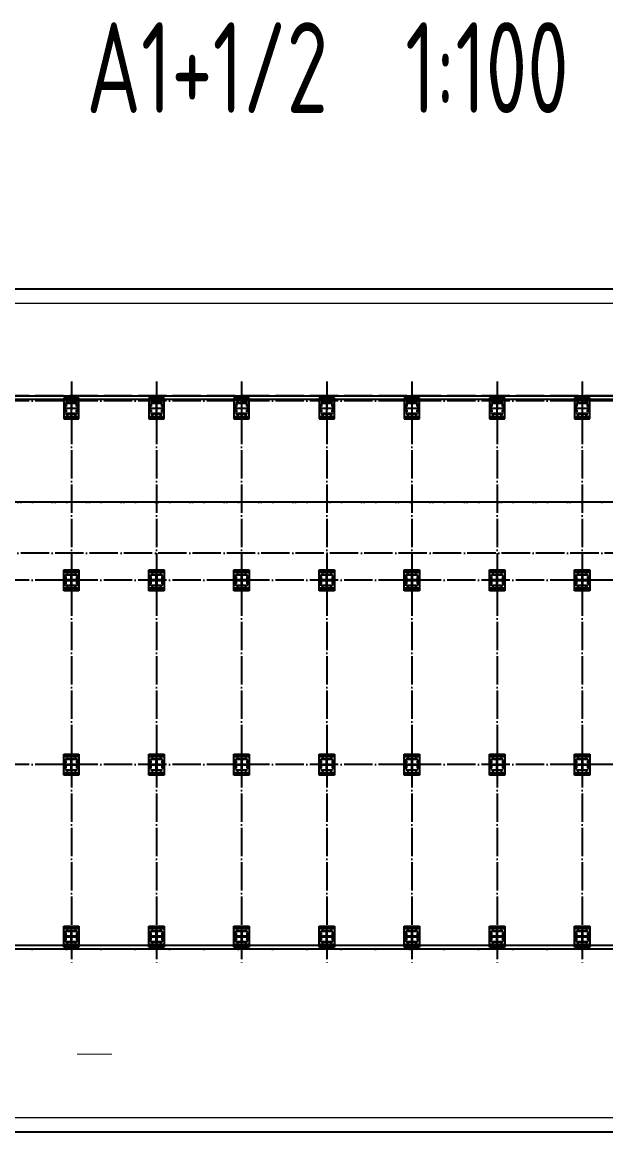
# Model space of a CAD drawing. Extents: x -138012 to 2129925, y -311560 to 0.
# Drawn here: x 571642 to 612764, y -195960 to -117738 of the extents above; entities that cross this region are included whole.
import ezdxf

# ---------------------------------------------------------------- set-up
doc = ezdxf.new("R2010")
doc.units = 0
doc.header["$LTSCALE"] = 1000
doc.header["$MEASUREMENT"] = 0
doc.linetypes.add('DOTE', pattern=[2.42, 2, -0.2, 0.02, -0.2])
doc.layers.get('0').update_dxf_attribs({"linetype": 'CONTINUOUS'})
for name, color, linetype in [('BOLT', 7, 'CONTINUOUS'), ('DIM_SYMB', 3, 'CONTINUOUS'), ('DOTE', 253, 'DOTE'), ('PUB_TITLE', 4, 'CONTINUOUS'), ('TEXT', 7, 'CONTINUOUS'), ('柱_主零件_实线', 2, 'CONTINUOUS'), ('柱_零件_实线', 3, 'CONTINUOUS'), ('索引标注', 253, 'CONTINUOUS'), ('螺栓组-普通_实线', 253, 'CONTINUOUS')]:
    doc.layers.add(name, color=color, linetype=linetype)
doc.styles.add('FF', font='tssdeng.shx', dxfattribs={"width": 0.7, "bigfont": 'tssdchn.shx'})

# ---------------------------------------------------------------- blocks, each defined once
blk = doc.blocks.new('A$C73615854')
at = {"layer": 'BOLT'}
blk.add_hatch(color=256, dxfattribs=at).paths.add_polyline_path([(120, -84), (-12, 180), (120, 444), (252, 180)])
for p, q in [((-144, 180, 302), (384, 180, 302)), ((120, -84, 302), (-12, 180, 302)), ((120, 420, 302), (0, 180, 302)), ((120, -216, 302), (120, 576, 302)), ((120, 444, 302), (252, 180, 302)), ((120, -84, 302), (252, 180, 302))]:
    blk.add_line(p, q, dxfattribs=at)
blk = doc.blocks.new('5435234')
at = {"layer": '柱_主零件_实线'}
for p, q in [((544904, -169897), (544904, -169876)), ((544904, -169876), (545304, -169876)), ((545304, -169897), (544904, -169897)), ((545098, -170255), (545098, -169897)), ((545098, -169932), (545111, -169932)), ((545111, -169897), (545111, -170255)), ((545304, -169897), (545304, -169876)), ((544904, -170276), (544904, -170255)), ((544904, -170255), (545304, -170255)), ((545304, -170276), (544904, -170276)), ((545098, -170220), (545111, -170220)), ((545304, -170276), (545304, -170255))]:
    blk.add_line(p, q, dxfattribs=at)
at = {"layer": '柱_零件_实线'}
for p, q in [((544834, -170446), (544834, -169706)), ((544834, -169706), (545374, -169706)), ((544919, -169721), (544849, -169721)), ((544849, -169721), (544849, -169791)), ((544919, -169791), (544919, -169721)), ((544954, -169726), (544954, -169876)), ((544966, -169726), (544954, -169726)), ((544966, -169876), (544966, -169726)), ((545067, -169721), (544997, -169721)), ((544997, -169721), (544997, -169791)), ((545067, -169791), (545067, -169721)), ((545110, -169726), (545098, -169726)), ((545098, -169726), (545098, -169876)), ((545110, -169876), (545110, -169726)), ((545211, -169721), (545141, -169721)), ((545141, -169721), (545141, -169791)), ((545211, -169791), (545211, -169721)), ((545254, -169726), (545242, -169726)), ((545242, -169726), (545242, -169876)), ((545254, -169876), (545254, -169726)), ((545359, -169721), (545289, -169721)), ((545289, -169721), (545289, -169791)), ((545359, -169791), (545359, -169721)), ((545374, -169706), (545374, -170446)), ((544849, -169791), (544919, -169791)), ((544849, -169946), (544849, -170016)), ((544919, -169946), (544849, -169946)), ((544849, -170016), (544919, -170016)), ((545098, -170068), (544855, -170068)), ((544855, -170084), (544855, -170068)), ((544855, -170084), (545098, -170084)), ((544919, -170016), (544919, -169946)), ((544966, -169801), (544954, -169801)), ((544966, -169876), (544954, -169876)), ((544976, -170084), (544976, -170068)), ((544997, -169791), (545067, -169791)), ((545110, -169801), (545098, -169801)), ((545110, -169876), (545098, -169876)), ((545098, -170084), (545098, -170068)), ((545354, -170068), (545111, -170068)), ((545111, -170084), (545111, -170068)), ((545111, -170084), (545354, -170084)), ((545141, -169791), (545211, -169791)), ((545233, -170084), (545233, -170068)), ((545254, -169801), (545242, -169801)), ((545254, -169876), (545242, -169876)), ((545289, -169791), (545359, -169791)), ((545289, -169946), (545289, -170016)), ((545359, -169946), (545289, -169946)), ((545289, -170016), (545359, -170016)), ((545354, -170084), (545354, -170068)), ((545359, -170016), (545359, -169946)), ((545374, -170446), (544834, -170446)), ((544849, -170136), (544849, -170206)), ((544919, -170136), (544849, -170136)), ((544849, -170206), (544919, -170206)), ((544849, -170361), (544849, -170431)), ((544919, -170361), (544849, -170361)), ((544849, -170431), (544919, -170431)), ((544919, -170206), (544919, -170136)), ((544919, -170431), (544919, -170361)), ((544954, -170276), (544954, -170426)), ((544966, -170276), (544954, -170276)), ((544966, -170351), (544954, -170351)), ((544966, -170426), (544954, -170426)), ((544966, -170426), (544966, -170276)), ((545067, -170361), (544997, -170361)), ((544997, -170361), (544997, -170431)), ((544997, -170431), (545067, -170431)), ((545067, -170431), (545067, -170361)), ((545098, -170276), (545098, -170426)), ((545110, -170276), (545098, -170276)), ((545110, -170351), (545098, -170351)), ((545110, -170426), (545098, -170426)), ((545110, -170426), (545110, -170276)), ((545211, -170361), (545141, -170361)), ((545141, -170361), (545141, -170431)), ((545141, -170431), (545211, -170431)), ((545211, -170431), (545211, -170361)), ((545242, -170276), (545242, -170426)), ((545254, -170276), (545242, -170276)), ((545254, -170351), (545242, -170351)), ((545254, -170426), (545242, -170426)), ((545254, -170426), (545254, -170276)), ((545289, -170136), (545289, -170206)), ((545359, -170136), (545289, -170136)), ((545289, -170206), (545359, -170206)), ((545289, -170361), (545289, -170431)), ((545359, -170361), (545289, -170361)), ((545289, -170431), (545359, -170431)), ((545359, -170206), (545359, -170136)), ((545359, -170431), (545359, -170361))]:
    blk.add_line(p, q, dxfattribs=at)
at = {"layer": '螺栓组-普通_实线', "color": 253}
for p, q in [((544884, -169726), (544884, -169786)), ((545032, -169726), (545032, -169786)), ((545176, -169726), (545176, -169786)), ((545324, -169726), (545324, -169786)), ((544904, -169756), (544864, -169756)), ((544904, -169981), (544864, -169981)), ((544884, -169951), (544884, -170011)), ((545052, -169756), (545012, -169756)), ((545196, -169756), (545156, -169756)), ((545344, -169756), (545304, -169756)), ((545344, -169981), (545304, -169981)), ((545324, -169951), (545324, -170011)), ((544904, -170171), (544864, -170171)), ((544904, -170396), (544864, -170396)), ((544884, -170141), (544884, -170201)), ((544884, -170366), (544884, -170426)), ((545052, -170396), (545012, -170396)), ((545032, -170366), (545032, -170426)), ((545196, -170396), (545156, -170396)), ((545176, -170366), (545176, -170426)), ((545344, -170171), (545304, -170171)), ((545344, -170396), (545304, -170396)), ((545324, -170141), (545324, -170201)), ((545324, -170366), (545324, -170426))]:
    blk.add_line(p, q, dxfattribs=at)
at = {"xscale": -0.0897212969721295, "yscale": 0.08972129691392183, "zscale": 0.08972129688271649, "rotation": 180}
for p in [(544873, -169740, -27), (545021, -169740, -27), (545165, -169740, -27), (545313, -169740, -27), (544873, -169965, -27), (545313, -169965, -27), (544873, -170155, -27), (544873, -170380, -27), (545021, -170380, -27), (545165, -170380, -27), (545313, -170155, -27), (545313, -170380, -27)]:
    blk.add_blockref('A$C73615854', p, dxfattribs=at)
blk = doc.blocks.new('34523452')
at = {"layer": '柱_主零件_实线'}
for p, q in [((544904, -144316), (544904, -144337)), ((545304, -144316), (544904, -144316)), ((545304, -144316), (545304, -144337)), ((544904, -144337), (545304, -144337)), ((544904, -144695), (544904, -144716)), ((545304, -144695), (544904, -144695)), ((545098, -144337), (545098, -144695)), ((545098, -144372), (545111, -144372)), ((545098, -144660), (545111, -144660)), ((545111, -144695), (545111, -144337)), ((545304, -144695), (545304, -144716)), ((544904, -144716), (545304, -144716))]:
    blk.add_line(p, q, dxfattribs=at)
at = {"layer": '柱_零件_实线'}
for p, q in [((544834, -144146), (544834, -144886)), ((545374, -144146), (544834, -144146)), ((544849, -144231), (544849, -144161)), ((544849, -144161), (544919, -144161)), ((544919, -144231), (544849, -144231)), ((544919, -144161), (544919, -144231)), ((544954, -144316), (544954, -144166)), ((544966, -144166), (544954, -144166)), ((544966, -144241), (544954, -144241)), ((544966, -144316), (544954, -144316)), ((544966, -144166), (544966, -144316)), ((544997, -144161), (545067, -144161)), ((544997, -144231), (544997, -144161)), ((545067, -144231), (544997, -144231)), ((545067, -144161), (545067, -144231)), ((545098, -144316), (545098, -144166)), ((545110, -144166), (545098, -144166)), ((545110, -144241), (545098, -144241)), ((545110, -144316), (545098, -144316)), ((545110, -144166), (545110, -144316)), ((545141, -144161), (545211, -144161)), ((545141, -144231), (545141, -144161)), ((545211, -144231), (545141, -144231)), ((545211, -144161), (545211, -144231)), ((545242, -144316), (545242, -144166)), ((545254, -144166), (545242, -144166)), ((545254, -144241), (545242, -144241)), ((545254, -144316), (545242, -144316)), ((545254, -144166), (545254, -144316)), ((545289, -144231), (545289, -144161)), ((545289, -144161), (545359, -144161)), ((545359, -144231), (545289, -144231)), ((545359, -144161), (545359, -144231)), ((545374, -144886), (545374, -144146)), ((544849, -144456), (544849, -144386)), ((544849, -144386), (544919, -144386)), ((544919, -144456), (544849, -144456)), ((544849, -144646), (544849, -144576)), ((544849, -144576), (544919, -144576)), ((544919, -144646), (544849, -144646)), ((544855, -144508), (545098, -144508)), ((544855, -144508), (544855, -144524)), ((545098, -144524), (544855, -144524)), ((544919, -144386), (544919, -144456)), ((544919, -144576), (544919, -144646)), ((544976, -144508), (544976, -144524)), ((545098, -144508), (545098, -144524)), ((545111, -144508), (545354, -144508)), ((545111, -144508), (545111, -144524)), ((545354, -144524), (545111, -144524)), ((545233, -144508), (545233, -144524)), ((545289, -144456), (545289, -144386)), ((545289, -144386), (545359, -144386)), ((545359, -144456), (545289, -144456)), ((545289, -144646), (545289, -144576)), ((545289, -144576), (545359, -144576)), ((545359, -144646), (545289, -144646)), ((545354, -144508), (545354, -144524)), ((545359, -144386), (545359, -144456)), ((545359, -144576), (545359, -144646)), ((544834, -144886), (545374, -144886)), ((544849, -144801), (544919, -144801)), ((544849, -144871), (544849, -144801)), ((544919, -144871), (544849, -144871)), ((544919, -144801), (544919, -144871)), ((544954, -144866), (544954, -144716)), ((544966, -144716), (544954, -144716)), ((544966, -144791), (544954, -144791)), ((544966, -144866), (544954, -144866)), ((544966, -144716), (544966, -144866)), ((544997, -144801), (545067, -144801)), ((544997, -144871), (544997, -144801)), ((545067, -144871), (544997, -144871)), ((545067, -144801), (545067, -144871)), ((545110, -144716), (545098, -144716)), ((545098, -144866), (545098, -144716)), ((545110, -144791), (545098, -144791)), ((545110, -144866), (545098, -144866)), ((545110, -144716), (545110, -144866)), ((545141, -144801), (545211, -144801)), ((545141, -144871), (545141, -144801)), ((545211, -144871), (545141, -144871)), ((545211, -144801), (545211, -144871)), ((545254, -144716), (545242, -144716)), ((545242, -144866), (545242, -144716)), ((545254, -144791), (545242, -144791)), ((545254, -144866), (545242, -144866)), ((545254, -144716), (545254, -144866)), ((545289, -144801), (545359, -144801)), ((545289, -144871), (545289, -144801)), ((545359, -144871), (545289, -144871)), ((545359, -144801), (545359, -144871))]:
    blk.add_line(p, q, dxfattribs=at)
at = {"layer": '螺栓组-普通_实线', "color": 253}
for p, q in [((544904, -144196), (544864, -144196)), ((544884, -144226), (544884, -144166)), ((545052, -144196), (545012, -144196)), ((545032, -144226), (545032, -144166)), ((545196, -144196), (545156, -144196)), ((545176, -144226), (545176, -144166)), ((545344, -144196), (545304, -144196)), ((545324, -144226), (545324, -144166)), ((544904, -144421), (544864, -144421)), ((544904, -144611), (544864, -144611)), ((544884, -144451), (544884, -144391)), ((544884, -144641), (544884, -144581)), ((545344, -144421), (545304, -144421)), ((545344, -144611), (545304, -144611)), ((545324, -144451), (545324, -144391)), ((545324, -144641), (545324, -144581)), ((544904, -144836), (544864, -144836)), ((544884, -144866), (544884, -144806)), ((545052, -144836), (545012, -144836)), ((545032, -144866), (545032, -144806)), ((545196, -144836), (545156, -144836)), ((545176, -144866), (545176, -144806)), ((545344, -144836), (545304, -144836)), ((545324, -144866), (545324, -144806))]:
    blk.add_line(p, q, dxfattribs=at)
at = {"xscale": 0.0897212969721295, "yscale": 0.0897212969721295, "zscale": 0.0897212969721295}
for p in [(544873, -144212, -27), (545021, -144212, -27), (545165, -144212, -27), (545313, -144212, -27), (544873, -144437, -27), (544873, -144627, -27), (545313, -144437, -27), (545313, -144627, -27), (544873, -144852, -27), (545021, -144852, -27), (545165, -144852, -27), (545313, -144852, -27)]:
    blk.add_blockref('A$C73615854', p, dxfattribs=at)
blk = doc.blocks.new('345235')
at = {"layer": '柱_主零件_实线'}
for p, q in [((544904, -182457), (544904, -182436)), ((544904, -182436), (545304, -182436)), ((545304, -182457), (544904, -182457)), ((545098, -182815), (545098, -182457)), ((545098, -182492), (545111, -182492)), ((545111, -182457), (545111, -182815)), ((545304, -182457), (545304, -182436)), ((544904, -182836), (544904, -182815)), ((544904, -182815), (545304, -182815)), ((545304, -182836), (544904, -182836)), ((545098, -182780), (545111, -182780)), ((545304, -182836), (545304, -182815))]:
    blk.add_line(p, q, dxfattribs=at)
at = {"layer": '柱_零件_实线'}
for p, q in [((544834, -183006), (544834, -182266)), ((544834, -182266), (545374, -182266)), ((544919, -182281), (544849, -182281)), ((544849, -182281), (544849, -182351)), ((544849, -182351), (544919, -182351)), ((544849, -182506), (544849, -182576)), ((544919, -182506), (544849, -182506)), ((544849, -182576), (544919, -182576)), ((545098, -182628), (544855, -182628)), ((544855, -182644), (544855, -182628)), ((544855, -182644), (545098, -182644)), ((544919, -182351), (544919, -182281)), ((544919, -182576), (544919, -182506)), ((544954, -182286), (544954, -182436)), ((544966, -182286), (544954, -182286)), ((544966, -182361), (544954, -182361)), ((544966, -182436), (544954, -182436)), ((544966, -182436), (544966, -182286)), ((544976, -182644), (544976, -182628)), ((545067, -182281), (544997, -182281)), ((544997, -182281), (544997, -182351)), ((544997, -182351), (545067, -182351)), ((545067, -182351), (545067, -182281)), ((545110, -182286), (545098, -182286)), ((545098, -182286), (545098, -182436)), ((545110, -182361), (545098, -182361)), ((545110, -182436), (545098, -182436)), ((545098, -182644), (545098, -182628)), ((545110, -182436), (545110, -182286)), ((545354, -182628), (545111, -182628)), ((545111, -182644), (545111, -182628)), ((545111, -182644), (545354, -182644)), ((545211, -182281), (545141, -182281)), ((545141, -182281), (545141, -182351)), ((545141, -182351), (545211, -182351)), ((545211, -182351), (545211, -182281)), ((545233, -182644), (545233, -182628)), ((545254, -182286), (545242, -182286)), ((545242, -182286), (545242, -182436)), ((545254, -182361), (545242, -182361)), ((545254, -182436), (545242, -182436)), ((545254, -182436), (545254, -182286)), ((545359, -182281), (545289, -182281)), ((545289, -182281), (545289, -182351)), ((545289, -182351), (545359, -182351)), ((545289, -182506), (545289, -182576)), ((545359, -182506), (545289, -182506)), ((545289, -182576), (545359, -182576)), ((545354, -182644), (545354, -182628)), ((545359, -182351), (545359, -182281)), ((545359, -182576), (545359, -182506)), ((545374, -182266), (545374, -183006)), ((545374, -183006), (544834, -183006)), ((544849, -182696), (544849, -182766)), ((544919, -182696), (544849, -182696)), ((544849, -182766), (544919, -182766)), ((544849, -182921), (544849, -182991)), ((544919, -182921), (544849, -182921)), ((544849, -182991), (544919, -182991)), ((544919, -182766), (544919, -182696)), ((544919, -182991), (544919, -182921)), ((544954, -182836), (544954, -182986)), ((544966, -182836), (544954, -182836)), ((544966, -182911), (544954, -182911)), ((544966, -182986), (544954, -182986)), ((544966, -182986), (544966, -182836)), ((545067, -182921), (544997, -182921)), ((544997, -182921), (544997, -182991)), ((544997, -182991), (545067, -182991)), ((545067, -182991), (545067, -182921)), ((545098, -182836), (545098, -182986)), ((545110, -182836), (545098, -182836)), ((545110, -182911), (545098, -182911)), ((545110, -182986), (545098, -182986)), ((545110, -182986), (545110, -182836)), ((545211, -182921), (545141, -182921)), ((545141, -182921), (545141, -182991)), ((545141, -182991), (545211, -182991)), ((545211, -182991), (545211, -182921)), ((545242, -182836), (545242, -182986)), ((545254, -182836), (545242, -182836)), ((545254, -182911), (545242, -182911)), ((545254, -182986), (545242, -182986)), ((545254, -182986), (545254, -182836)), ((545289, -182696), (545289, -182766)), ((545359, -182696), (545289, -182696)), ((545289, -182766), (545359, -182766)), ((545289, -182921), (545289, -182991)), ((545359, -182921), (545289, -182921)), ((545289, -182991), (545359, -182991)), ((545359, -182766), (545359, -182696)), ((545359, -182991), (545359, -182921))]:
    blk.add_line(p, q, dxfattribs=at)
at = {"layer": '螺栓组-普通_实线', "color": 253}
for p, q in [((544904, -182316), (544864, -182316)), ((544904, -182541), (544864, -182541)), ((544884, -182286), (544884, -182346)), ((544884, -182511), (544884, -182571)), ((545052, -182316), (545012, -182316)), ((545032, -182286), (545032, -182346)), ((545196, -182316), (545156, -182316)), ((545176, -182286), (545176, -182346)), ((545344, -182316), (545304, -182316)), ((545344, -182541), (545304, -182541)), ((545324, -182286), (545324, -182346)), ((545324, -182511), (545324, -182571)), ((544904, -182731), (544864, -182731)), ((544904, -182956), (544864, -182956)), ((544884, -182701), (544884, -182761)), ((544884, -182926), (544884, -182986)), ((545052, -182956), (545012, -182956)), ((545032, -182926), (545032, -182986)), ((545196, -182956), (545156, -182956)), ((545176, -182926), (545176, -182986)), ((545344, -182731), (545304, -182731)), ((545344, -182956), (545304, -182956)), ((545324, -182701), (545324, -182761)), ((545324, -182926), (545324, -182986))]:
    blk.add_line(p, q, dxfattribs=at)
at = {"xscale": -0.0897212969721295, "yscale": 0.08972129691392183, "zscale": 0.08972129688271649, "rotation": 180}
for p in [(544873, -182300, -27), (544873, -182525, -27), (545021, -182300, -27), (545165, -182300, -27), (545313, -182300, -27), (545313, -182525, -27), (544873, -182715, -27), (544873, -182940, -27), (545021, -182940, -27), (545165, -182940, -27), (545313, -182715, -27), (545313, -182940, -27)]:
    blk.add_blockref('A$C73615854', p, dxfattribs=at)

msp = doc.modelspace()

# ---------------------------------------------------------------- linework, layer by layer
at = {"layer": 'DIM_SYMB', "color": 0, "const_width": 70}
msp.add_lwpolyline([(575500.403, -190486.487), (577960.084, -190486.487)], dxfattribs=at)
at = {"layer": 'DOTE', "color": 8, "linetype": 'DOTE'}
for p, q in [((575104.206, -143075.986), (575104.206, -184075.986)), ((581104.206, -143075.986), (581104.206, -184075.986)), ((587104.206, -143075.986), (587104.206, -184075.986)), ((593104.206, -143075.986), (593104.206, -184075.986)), ((599104.206, -143075.986), (599104.206, -184075.986)), ((605104.206, -143075.986), (605104.206, -184075.986)), ((611104.206, -143075.986), (611104.206, -184075.986)), ((618104.206, -144075.986), (538104.206, -144075.986)), ((618104.206, -144435.986), (538104.206, -144435.986)), ((612464.206, -151575.986), (532464.206, -151575.986)), ((615704.206, -151575.986), (535704.206, -151575.986)), ((617104.206, -151575.986), (538104.206, -151575.986)), ((617104.206, -155175.986), (538104.206, -155175.986)), ((618104.206, -157075.986), (538104.206, -157075.986)), ((618104.206, -170075.986), (538104.206, -170075.986)), ((618104.206, -183075.986), (538104.206, -183075.986))]:
    msp.add_line(p, q, dxfattribs=at)
at = {"layer": 'PUB_TITLE'}
msp.add_lwpolyline([(530519.739, -195959.99), (656619.739, -195959.99), (656619.739, -136559.99), (530519.739, -136559.99)], close=True, dxfattribs=at)
at = {"layer": 'PUB_TITLE', "const_width": 100}
msp.add_lwpolyline([(533019.739, -194959.99), (655619.739, -194959.99), (655619.739, -137559.99), (533019.739, -137559.99)], close=True, dxfattribs=at)
at = {"layer": 'TEXT'}
for points in [[(539104.206, -144075.986), (617104.206, -144075.986), (617104.206, -183075.986), (539104.206, -183075.986)], [(539344.206, -144315.986), (616864.206, -144315.986), (616864.206, -182835.986), (539344.206, -182835.986)]]:
    msp.add_lwpolyline(points, close=True, dxfattribs=at)

# ---------------------------------------------------------------- block references
at = {"layer": '索引标注', "xscale": 2, "yscale": 2, "zscale": 2}
for name, p in [('34523452', (-515104.206, 144075.986)), ('34523452', (-509104.206, 144075.986)), ('34523452', (-503104.206, 144075.986)), ('34523452', (-497104.206, 144075.986)), ('34523452', (-491104.206, 144075.986)), ('34523452', (-485104.206, 144075.986)), ('34523452', (-479104.206, 144075.986)), ('5435234', (-515104.206, 183075.986)), ('5435234', (-509104.206, 183075.986)), ('5435234', (-503104.206, 183075.986)), ('5435234', (-497104.206, 183075.986)), ('5435234', (-491104.206, 183075.986)), ('5435234', (-485104.206, 183075.986)), ('5435234', (-479104.206, 183075.986)), ('5435234', (-515104.206, 170075.986)), ('5435234', (-509104.206, 170075.986)), ('5435234', (-503104.206, 170075.986)), ('5435234', (-497104.206, 170075.986)), ('5435234', (-491104.206, 170075.986)), ('5435234', (-485104.206, 170075.986)), ('5435234', (-479104.206, 170075.986)), ('345235', (-515104.206, 183075.986)), ('345235', (-509104.206, 183075.986)), ('345235', (-503104.206, 183075.986)), ('345235', (-497104.206, 183075.986)), ('345235', (-491104.206, 183075.986)), ('345235', (-485104.206, 183075.986)), ('345235', (-479104.206, 183075.986))]:
    msp.add_blockref(name, p, dxfattribs=at)

# ---------------------------------------------------------------- texts
at = {"layer": 'TEXT', "style": 'FF', "width": 0.7}
msp.add_text('A1+1/2  1:100', height=6400, dxfattribs=at).set_placement((576166.084, -124138.494))

doc.saveas('drawing.dxf')
